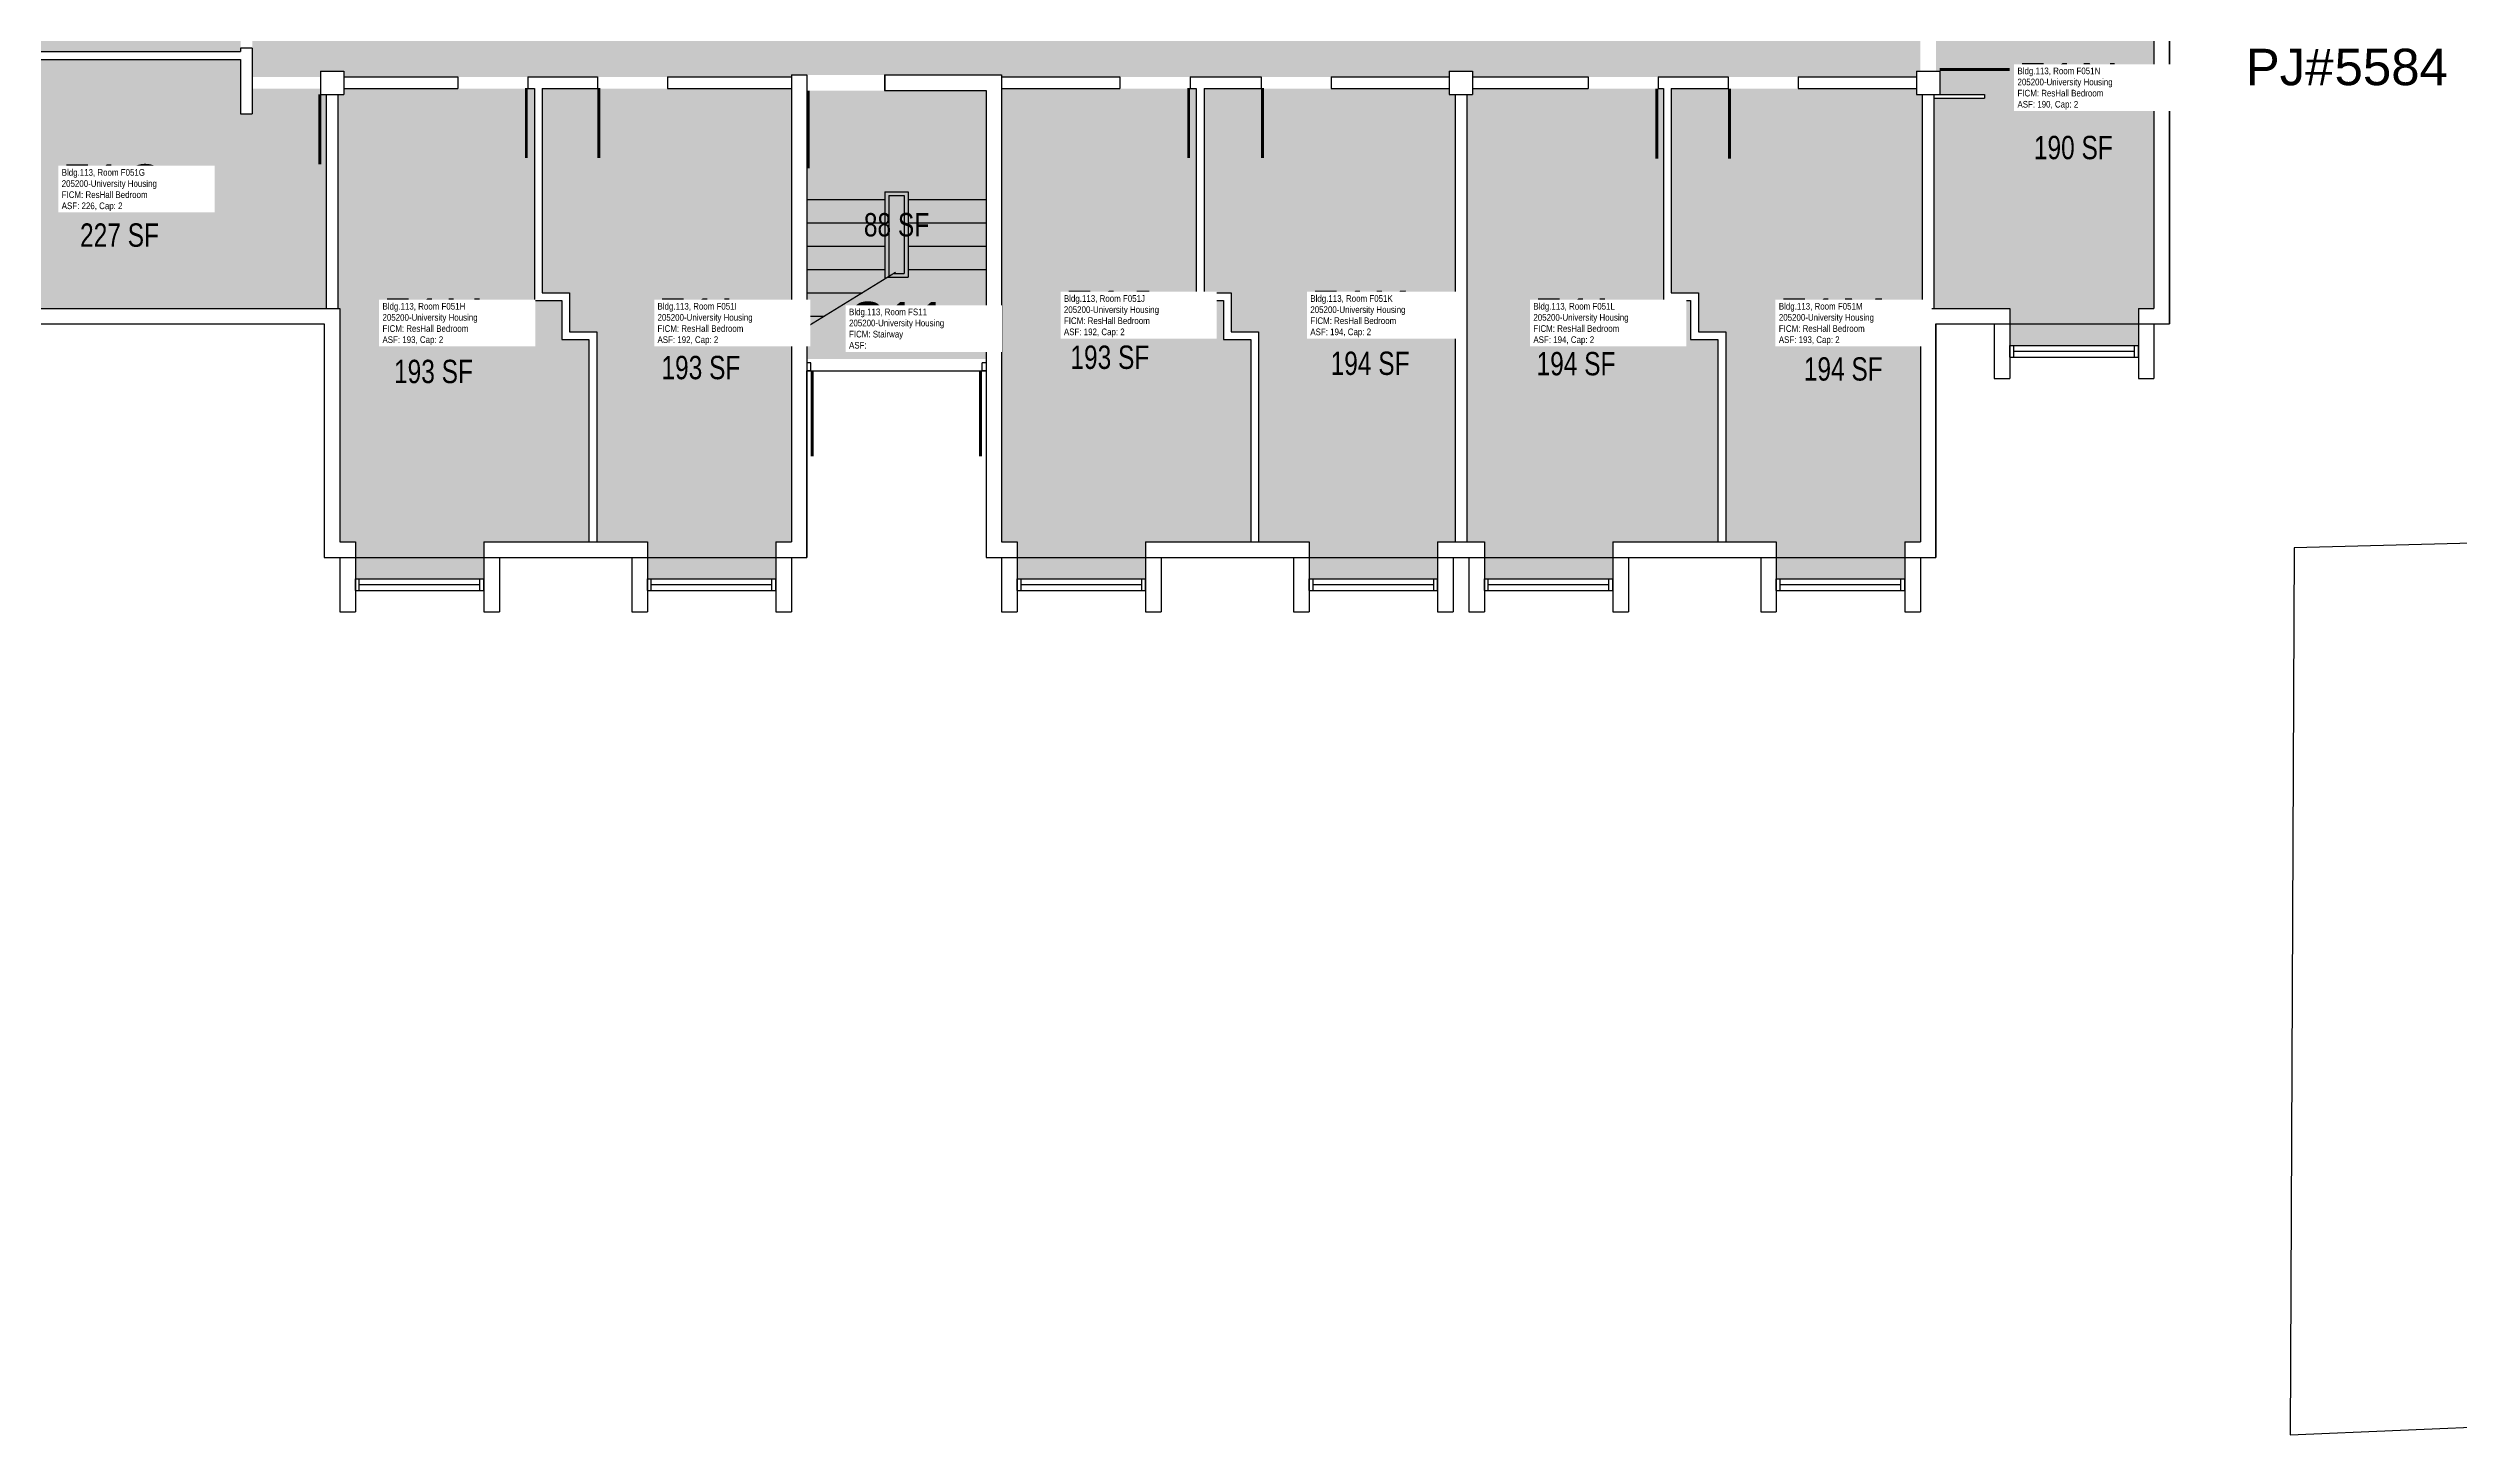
# Model space of a CAD drawing. Header units: inches. Extents: x -168 to 3268, y -1228 to 4808.
# Drawn here: x 814 to 2053, y -455 to 258 of the extents above; entities that cross this region are included whole.
import ezdxf
from ezdxf.enums import TextEntityAlignment as Align

# ---------------------------------------------------------------- set-up
doc = ezdxf.new("R2010")
doc.units = ezdxf.units.IN
doc.header["$LTSCALE"] = 100
doc.header["$MEASUREMENT"] = 0
doc.layers.get('0').update_dxf_attribs({"linetype": 'CONTINUOUS'})
for name, color, linetype in [('A-DOOR', 2, 'CONTINUOUS'), ('A-FLOR', 3, 'CONTINUOUS'), ('A-GLAZ', 1, 'CONTINUOUS'), ('A-IDEN-RNUM', 7, 'CONTINUOUS'), ('A-IDEN-SNUM', 4, 'CONTINUOUS'), ('A-IDEN-VNUM', 4, 'CONTINUOUS'), ('A-SITE', 3, 'CONTINUOUS'), ('A-WALL', 5, 'CONTINUOUS'), ('AREA-TEXT', 3, 'CONTINUOUS'), ('Rooms-Category-Color', 7, 'CONTINUOUS'), ('Rooms-College-Color', 7, 'CONTINUOUS'), ('Rooms-Department-Color', 7, 'CONTINUOUS'), ('Rooms-Division-Color', 7, 'CONTINUOUS'), ('Rooms-Information', 7, 'CONTINUOUS')]:
    doc.layers.add(name, color=color, linetype=linetype)
doc.layers.add('A-REV', color=1, linetype='CONTINUOUS', true_color=0xff0000)
doc.styles.add('Arial', font='arial.ttf')
doc.styles.add('CP_AREA', font='arial.ttf', dxfattribs={"height": 15})
doc.styles.add('CP_ROOMVNUMBER', font='arial.ttf', dxfattribs={"width": 0.85, "height": 0.075})
doc.styles.add('ROOMSNUMBER', font='TXT.SHX', dxfattribs={"height": 1})

# ---------------------------------------------------------------- blocks, each defined once
blk = doc.blocks.new('ProjectRev')
at = {"transparency": 16777216}
blk.add_lwpolyline([(0, 0.122), (-0.1221, -0.0895), (0.1221, -0.0895)], close=True, dxfattribs=at)
at = {"transparency": 16777216, "insert": (-0.1798, -0.1151), "char_height": 0.0625, "width": 0.24749, "attachment_point": 1, "style": 'Arial'}
blk.add_mtext('PJ#', dxfattribs=at)
at = {"transparency": 16777216, "style": 'Arial', "width": 0.75}
blk.add_attdef('YEAR', text='', height=2.5, dxfattribs=at).set_placement((0, 0), align=Align.MIDDLE_CENTER)
at = {"transparency": 16777216, "style": 'Arial'}
blk.add_attdef('PROJECT', text='', height=2.5, dxfattribs=at).set_placement((-0.0276, -0.1151), align=Align.TOP_LEFT)

msp = doc.modelspace()

# ---------------------------------------------------------------- hatches: boundary and pattern name
at = {"layer": 'Rooms-Category-Color', "true_color": 0x728ef3}
for points in [[(1348, 287), (1419, 287), (1419, 339), (1461, 339), (1461, 287.1), (1543, 287.3), (1543, 433.3), (1390, 433.3), (1358, 433.3), (1348, 433.3), (1348, 477), (1377, 477), (1436, 477), (1436, 476), (1496, 476), (1536, 476), (1544, 476), (1544, 477), (1544, 483), (1544, 537), (1776, 537), (1776, 475.9), (1776, 435.9), (1776, 282), (1776, 246), (1774, 246), (1774, 243), (1713.2, 243), (1677.2, 243), (1641.3, 243), (1546, 243), (1546, 246), (1534, 246), (1534, 243), (1473.3, 243), (1437.3, 243), (1348, 243), (1437.3, 243), (1348, 243)], [(1348, 243), (1304, 243), (1304, 244), (1244, 244), (1204, 244), (1196, 244), (1196, 243), (1132.4, 243), (1096.4, 243), (1060.6, 243), (1096.4, 243), (1060.6, 243), (1024.6, 243), (966, 243), (966, 246), (954, 246), (954, 243), (919, 243), (919, 257.8), (919, 293.8), (919, 297), (963, 297), (963, 323), (963, 353), (963, 354), (966, 354), (966, 366), (963, 366), (963, 436), (963, 472), (963, 474), (966, 474), (966, 477), (1028.2, 477), (1064.2, 477), (1100, 477), (1064.2, 477), (1100, 477), (1136, 477), (1194, 477), (1194, 474), (1206, 474), (1206, 477), (1266.7, 477), (1302.7, 477), (1348, 477), (1348, 433.3), (1309, 433), (1309, 387), (1267, 387), (1267, 433.3), (1161, 433), (1161, 287), (1348, 287)], [(913, 357), (913, 293.8), (913, 257.8), (913, 256), (805, 256), (805, 242), (785, 242), (785, 228), (680, 228), (680, 282), (661, 282), (661, 348), (680, 348), (680, 356), (844, 356), (844, 357)], [(1888, 124), (1896, 124), (1896, 357), (1786, 357), (1784, 357), (1784, 282), (1784, 246), (1786, 246), (1786, 234), (1809, 234), (1809, 232), (1783, 232), (1783, 124), (1822, 124), (1822, 105), (1888, 105)], [(913, 224), (919, 224), (919, 237), (954, 237), (954, 234), (957, 234), (957, 124), (754, 124), (754, 105), (688, 105), (688, 124), (680, 124), (680, 224), (789, 224), (789, 238), (809, 238), (809, 252), (913, 252)], [(1064, 128), (1078, 128), (1078, 108), (1092, 108), (1092, 4), (1038, 4), (1038, -15), (972, -15), (972, 4), (964, 4), (964, 124), (963, 124), (963, 234), (966, 234), (966, 237), (1024.6, 237), (1060.6, 237), (1064, 237)], [(1122, 4), (1096, 4), (1096, 112), (1082, 112), (1082, 132), (1068, 132), (1068, 237), (1096.4, 237), (1068, 237), (1096.4, 237), (1132.4, 237), (1196, 237), (1196, 4), (1188, 4), (1188, -15), (1122, -15)], [(1378, 4), (1378, -15), (1312, -15), (1312, 4), (1304, 4), (1304, 237), (1364.8, 237), (1400.8, 237), (1404, 237), (1404, 128), (1418, 128), (1418, 108), (1432, 108), (1432, 4)], [(1462, -15), (1528, -15), (1528, 4), (1537, 4), (1537, 234), (1534, 234), (1534, 237), (1473.3, 237), (1437.3, 237), (1408, 237), (1408, 132), (1422, 132), (1422, 112), (1436, 112), (1436, 4), (1462, 4)], [(1552, 4), (1543, 4), (1543, 234), (1546, 234), (1546, 237), (1641.3, 237), (1644, 237), (1644, 128), (1658, 128), (1658, 108), (1672, 108), (1672, 4), (1618, 4), (1618, -15), (1552, -15)], [(1648, 237), (1648, 132), (1662, 132), (1662, 112), (1676, 112), (1676, 4), (1702, 4), (1702, -15), (1768, -15), (1768, 4), (1776, 4), (1776, 124), (1777, 124), (1777, 234), (1774, 234), (1774, 237), (1713.2, 237), (1677.2, 237), (1648, 237), (1677.2, 237)]]:
    msp.add_hatch(color=171, dxfattribs=at).paths.add_polyline_path(points)
at = {"layer": 'Rooms-Category-Color', "true_color": 0xadadad}
msp.add_hatch(color=253, dxfattribs=at).paths.add_polyline_path([(1296, 236), (1296, 98), (1204, 98), (1204, 236), (1244, 236)])
at = {"layer": 'Rooms-College-Color', "true_color": 0xadadad}
for points in [[(1348, 287), (1419, 287), (1419, 339), (1461, 339), (1461, 287.1), (1543, 287.3), (1543, 433.3), (1390, 433.3), (1358, 433.3), (1348, 433.3), (1348, 477), (1377, 477), (1436, 477), (1436, 476), (1496, 476), (1536, 476), (1544, 476), (1544, 477), (1544, 483), (1544, 537), (1776, 537), (1776, 475.9), (1776, 435.9), (1776, 282), (1776, 246), (1774, 246), (1774, 243), (1713.2, 243), (1677.2, 243), (1641.3, 243), (1546, 243), (1546, 246), (1534, 246), (1534, 243), (1473.3, 243), (1437.3, 243), (1348, 243), (1437.3, 243), (1348, 243)], [(1348, 243), (1304, 243), (1304, 244), (1244, 244), (1204, 244), (1196, 244), (1196, 243), (1132.4, 243), (1096.4, 243), (1060.6, 243), (1096.4, 243), (1060.6, 243), (1024.6, 243), (966, 243), (966, 246), (954, 246), (954, 243), (919, 243), (919, 257.8), (919, 293.8), (919, 297), (963, 297), (963, 323), (963, 353), (963, 354), (966, 354), (966, 366), (963, 366), (963, 436), (963, 472), (963, 474), (966, 474), (966, 477), (1028.2, 477), (1064.2, 477), (1100, 477), (1064.2, 477), (1100, 477), (1136, 477), (1194, 477), (1194, 474), (1206, 474), (1206, 477), (1266.7, 477), (1302.7, 477), (1348, 477), (1348, 433.3), (1309, 433), (1309, 387), (1267, 387), (1267, 433.3), (1161, 433), (1161, 287), (1348, 287)], [(913, 357), (913, 293.8), (913, 257.8), (913, 256), (805, 256), (805, 242), (785, 242), (785, 228), (680, 228), (680, 282), (661, 282), (661, 348), (680, 348), (680, 356), (844, 356), (844, 357)], [(1888, 124), (1896, 124), (1896, 357), (1786, 357), (1784, 357), (1784, 282), (1784, 246), (1786, 246), (1786, 234), (1809, 234), (1809, 232), (1783, 232), (1783, 124), (1822, 124), (1822, 105), (1888, 105)], [(913, 224), (919, 224), (919, 237), (954, 237), (954, 234), (957, 234), (957, 124), (754, 124), (754, 105), (688, 105), (688, 124), (680, 124), (680, 224), (789, 224), (789, 238), (809, 238), (809, 252), (913, 252)], [(1064, 128), (1078, 128), (1078, 108), (1092, 108), (1092, 4), (1038, 4), (1038, -15), (972, -15), (972, 4), (964, 4), (964, 124), (963, 124), (963, 234), (966, 234), (966, 237), (1024.6, 237), (1060.6, 237), (1064, 237)], [(1122, 4), (1096, 4), (1096, 112), (1082, 112), (1082, 132), (1068, 132), (1068, 237), (1096.4, 237), (1068, 237), (1096.4, 237), (1132.4, 237), (1196, 237), (1196, 4), (1188, 4), (1188, -15), (1122, -15)], [(1296, 236), (1296, 98), (1204, 98), (1204, 236), (1244, 236)], [(1378, 4), (1378, -15), (1312, -15), (1312, 4), (1304, 4), (1304, 237), (1364.8, 237), (1400.8, 237), (1404, 237), (1404, 128), (1418, 128), (1418, 108), (1432, 108), (1432, 4)], [(1462, -15), (1528, -15), (1528, 4), (1537, 4), (1537, 234), (1534, 234), (1534, 237), (1473.3, 237), (1437.3, 237), (1408, 237), (1408, 132), (1422, 132), (1422, 112), (1436, 112), (1436, 4), (1462, 4)], [(1552, 4), (1543, 4), (1543, 234), (1546, 234), (1546, 237), (1641.3, 237), (1644, 237), (1644, 128), (1658, 128), (1658, 108), (1672, 108), (1672, 4), (1618, 4), (1618, -15), (1552, -15)], [(1648, 237), (1648, 132), (1662, 132), (1662, 112), (1676, 112), (1676, 4), (1702, 4), (1702, -15), (1768, -15), (1768, 4), (1776, 4), (1776, 124), (1777, 124), (1777, 234), (1774, 234), (1774, 237), (1713.2, 237), (1677.2, 237), (1648, 237), (1677.2, 237)]]:
    msp.add_hatch(color=253, dxfattribs=at).paths.add_polyline_path(points)
at = {"layer": 'Rooms-Department-Color', "true_color": 0x604aed}
for points in [[(1348, 287), (1419, 287), (1419, 339), (1461, 339), (1461, 287.1), (1543, 287.3), (1543, 433.3), (1390, 433.3), (1358, 433.3), (1348, 433.3), (1348, 477), (1377, 477), (1436, 477), (1436, 476), (1496, 476), (1536, 476), (1544, 476), (1544, 477), (1544, 483), (1544, 537), (1776, 537), (1776, 475.9), (1776, 435.9), (1776, 282), (1776, 246), (1774, 246), (1774, 243), (1713.2, 243), (1677.2, 243), (1641.3, 243), (1546, 243), (1546, 246), (1534, 246), (1534, 243), (1473.3, 243), (1437.3, 243), (1348, 243), (1437.3, 243), (1348, 243)], [(1348, 243), (1304, 243), (1304, 244), (1244, 244), (1204, 244), (1196, 244), (1196, 243), (1132.4, 243), (1096.4, 243), (1060.6, 243), (1096.4, 243), (1060.6, 243), (1024.6, 243), (966, 243), (966, 246), (954, 246), (954, 243), (919, 243), (919, 257.8), (919, 293.8), (919, 297), (963, 297), (963, 323), (963, 353), (963, 354), (966, 354), (966, 366), (963, 366), (963, 436), (963, 472), (963, 474), (966, 474), (966, 477), (1028.2, 477), (1064.2, 477), (1100, 477), (1064.2, 477), (1100, 477), (1136, 477), (1194, 477), (1194, 474), (1206, 474), (1206, 477), (1266.7, 477), (1302.7, 477), (1348, 477), (1348, 433.3), (1309, 433), (1309, 387), (1267, 387), (1267, 433.3), (1161, 433), (1161, 287), (1348, 287)], [(913, 357), (913, 293.8), (913, 257.8), (913, 256), (805, 256), (805, 242), (785, 242), (785, 228), (680, 228), (680, 282), (661, 282), (661, 348), (680, 348), (680, 356), (844, 356), (844, 357)], [(1888, 124), (1896, 124), (1896, 357), (1786, 357), (1784, 357), (1784, 282), (1784, 246), (1786, 246), (1786, 234), (1809, 234), (1809, 232), (1783, 232), (1783, 124), (1822, 124), (1822, 105), (1888, 105)], [(913, 224), (919, 224), (919, 237), (954, 237), (954, 234), (957, 234), (957, 124), (754, 124), (754, 105), (688, 105), (688, 124), (680, 124), (680, 224), (789, 224), (789, 238), (809, 238), (809, 252), (913, 252)], [(1064, 128), (1078, 128), (1078, 108), (1092, 108), (1092, 4), (1038, 4), (1038, -15), (972, -15), (972, 4), (964, 4), (964, 124), (963, 124), (963, 234), (966, 234), (966, 237), (1024.6, 237), (1060.6, 237), (1064, 237)], [(1122, 4), (1096, 4), (1096, 112), (1082, 112), (1082, 132), (1068, 132), (1068, 237), (1096.4, 237), (1068, 237), (1096.4, 237), (1132.4, 237), (1196, 237), (1196, 4), (1188, 4), (1188, -15), (1122, -15)], [(1378, 4), (1378, -15), (1312, -15), (1312, 4), (1304, 4), (1304, 237), (1364.8, 237), (1400.8, 237), (1404, 237), (1404, 128), (1418, 128), (1418, 108), (1432, 108), (1432, 4)], [(1462, -15), (1528, -15), (1528, 4), (1537, 4), (1537, 234), (1534, 234), (1534, 237), (1473.3, 237), (1437.3, 237), (1408, 237), (1408, 132), (1422, 132), (1422, 112), (1436, 112), (1436, 4), (1462, 4)], [(1552, 4), (1543, 4), (1543, 234), (1546, 234), (1546, 237), (1641.3, 237), (1644, 237), (1644, 128), (1658, 128), (1658, 108), (1672, 108), (1672, 4), (1618, 4), (1618, -15), (1552, -15)], [(1648, 237), (1648, 132), (1662, 132), (1662, 112), (1676, 112), (1676, 4), (1702, 4), (1702, -15), (1768, -15), (1768, 4), (1776, 4), (1776, 124), (1777, 124), (1777, 234), (1774, 234), (1774, 237), (1713.2, 237), (1677.2, 237), (1648, 237), (1677.2, 237)]]:
    msp.add_hatch(color=173, dxfattribs=at).paths.add_polyline_path(points)
at = {"layer": 'Rooms-Department-Color', "true_color": 0xacacac}
msp.add_hatch(color=253, dxfattribs=at).paths.add_polyline_path([(1296, 236), (1296, 98), (1204, 98), (1204, 236), (1244, 236)])
at = {"layer": 'Rooms-Division-Color', "true_color": 0x604aed}
for points in [[(1348, 287), (1419, 287), (1419, 339), (1461, 339), (1461, 287.1), (1543, 287.3), (1543, 433.3), (1390, 433.3), (1358, 433.3), (1348, 433.3), (1348, 477), (1377, 477), (1436, 477), (1436, 476), (1496, 476), (1536, 476), (1544, 476), (1544, 477), (1544, 483), (1544, 537), (1776, 537), (1776, 475.9), (1776, 435.9), (1776, 282), (1776, 246), (1774, 246), (1774, 243), (1713.2, 243), (1677.2, 243), (1641.3, 243), (1546, 243), (1546, 246), (1534, 246), (1534, 243), (1473.3, 243), (1437.3, 243), (1348, 243), (1437.3, 243), (1348, 243)], [(1348, 243), (1304, 243), (1304, 244), (1244, 244), (1204, 244), (1196, 244), (1196, 243), (1132.4, 243), (1096.4, 243), (1060.6, 243), (1096.4, 243), (1060.6, 243), (1024.6, 243), (966, 243), (966, 246), (954, 246), (954, 243), (919, 243), (919, 257.8), (919, 293.8), (919, 297), (963, 297), (963, 323), (963, 353), (963, 354), (966, 354), (966, 366), (963, 366), (963, 436), (963, 472), (963, 474), (966, 474), (966, 477), (1028.2, 477), (1064.2, 477), (1100, 477), (1064.2, 477), (1100, 477), (1136, 477), (1194, 477), (1194, 474), (1206, 474), (1206, 477), (1266.7, 477), (1302.7, 477), (1348, 477), (1348, 433.3), (1309, 433), (1309, 387), (1267, 387), (1267, 433.3), (1161, 433), (1161, 287), (1348, 287)], [(913, 357), (913, 293.8), (913, 257.8), (913, 256), (805, 256), (805, 242), (785, 242), (785, 228), (680, 228), (680, 282), (661, 282), (661, 348), (680, 348), (680, 356), (844, 356), (844, 357)], [(1888, 124), (1896, 124), (1896, 357), (1786, 357), (1784, 357), (1784, 282), (1784, 246), (1786, 246), (1786, 234), (1809, 234), (1809, 232), (1783, 232), (1783, 124), (1822, 124), (1822, 105), (1888, 105)], [(913, 224), (919, 224), (919, 237), (954, 237), (954, 234), (957, 234), (957, 124), (754, 124), (754, 105), (688, 105), (688, 124), (680, 124), (680, 224), (789, 224), (789, 238), (809, 238), (809, 252), (913, 252)], [(1064, 128), (1078, 128), (1078, 108), (1092, 108), (1092, 4), (1038, 4), (1038, -15), (972, -15), (972, 4), (964, 4), (964, 124), (963, 124), (963, 234), (966, 234), (966, 237), (1024.6, 237), (1060.6, 237), (1064, 237)], [(1122, 4), (1096, 4), (1096, 112), (1082, 112), (1082, 132), (1068, 132), (1068, 237), (1096.4, 237), (1068, 237), (1096.4, 237), (1132.4, 237), (1196, 237), (1196, 4), (1188, 4), (1188, -15), (1122, -15)], [(1378, 4), (1378, -15), (1312, -15), (1312, 4), (1304, 4), (1304, 237), (1364.8, 237), (1400.8, 237), (1404, 237), (1404, 128), (1418, 128), (1418, 108), (1432, 108), (1432, 4)], [(1462, -15), (1528, -15), (1528, 4), (1537, 4), (1537, 234), (1534, 234), (1534, 237), (1473.3, 237), (1437.3, 237), (1408, 237), (1408, 132), (1422, 132), (1422, 112), (1436, 112), (1436, 4), (1462, 4)], [(1552, 4), (1543, 4), (1543, 234), (1546, 234), (1546, 237), (1641.3, 237), (1644, 237), (1644, 128), (1658, 128), (1658, 108), (1672, 108), (1672, 4), (1618, 4), (1618, -15), (1552, -15)], [(1648, 237), (1648, 132), (1662, 132), (1662, 112), (1676, 112), (1676, 4), (1702, 4), (1702, -15), (1768, -15), (1768, 4), (1776, 4), (1776, 124), (1777, 124), (1777, 234), (1774, 234), (1774, 237), (1713.2, 237), (1677.2, 237), (1648, 237), (1677.2, 237)]]:
    msp.add_hatch(color=173, dxfattribs=at).paths.add_polyline_path(points)
at = {"layer": 'Rooms-Division-Color', "true_color": 0xadadad}
msp.add_hatch(color=253, dxfattribs=at).paths.add_polyline_path([(1296, 236), (1296, 98), (1204, 98), (1204, 236), (1244, 236)])

# ---------------------------------------------------------------- linework, layer by layer
msp.add_lwpolyline([(1296, 92), (1296, -4), (1784, -4), (1784, 116), (1904, 116), (1904, 356), (2024, 356), (2024, 604), (1776, 604), (1776, 539), (1544, 539), (1544, 628), (1444, 628), (1444, 724), (956, 724), (956, 604), (836, 604), (836, 364), (672, 364), (672, 116), (956, 116), (956, -4), (1204, -4), (1204, 92)], close=True)
at = {"layer": 'A-DOOR'}
for points in [[(1785.9, 246.8, 1.5, 1.5, 0), (1821.9, 246.8, 0, 0, 0), (1821.9, 247.5, 0, 0, 0.414214), (1784.4, 282, 0, 0, 0.414214)], [(953.7, 234.1, 1.5, 1.5, 0), (953.7, 198.1, 0, 0, 0), (952.9, 198.1, 0, 0, -0.414214), (918.4, 235.6, 0, 0, -0.414214)], [(1059.8, 237.3, 1.5, 1.5, 0), (1059.8, 201.3, 0, 0, 0), (1059.1, 201.3, 0, 0, -0.414214), (1024.6, 238.8, 0, 0, -0.414214)], [(1097.1, 237.3, 1.5, 1.5, 0), (1097.1, 201.3, 0, 0, 0), (1097.9, 201.3, 0, 0, 0.414214), (1132.4, 238.8, 0, 0, 0.414214)], [(1204.6, 236, 1.5, 1.5, 0), (1204.6, 196, 0, 0, 0), (1205.4, 196, 0, 0, 0.414214), (1243.9, 237.5, 0, 0, 0.414214)], [(1400.1, 237.3, 1.5, 1.5, 0), (1400.1, 201.3, 0, 0, 0), (1399.3, 201.3, 0, 0, -0.414214), (1364.8, 238.8, 0, 0, -0.414214)], [(1438, 237.3, 1.5, 1.5, 0), (1438, 201.3, 0, 0, 0), (1438.8, 201.3, 0, 0, 0.414214), (1473.3, 238.8, 0, 0, 0.414214)], [(1640.6, 237, 1.5, 1.5, 0), (1640.6, 201, 0, 0, 0), (1639.8, 201, 0, 0, -0.414214), (1605.3, 238.5, 0, 0, -0.414214)], [(1677.9, 237, 1.5, 1.5, 0), (1677.9, 201, 0, 0, 0), (1678.7, 201, 0, 0, 0.414214), (1713.2, 238.5, 0, 0, 0.414214)], [(1206.7, 92, 1.5, 1.5, 0), (1206.7, 48, 0, 0, 0), (1206, 48, 0, 0, 0.414214), (1250, 92, 0, 0, 0.414214)], [(1293.2, 92, 1.5, 1.5, 0), (1293.2, 48, 0, 0, 0), (1294, 48, 0, 0, -0.414214), (1250, 92, 0, 0, -0.414214)]]:
    msp.add_lwpolyline(points, format="xyseb", dxfattribs=at)
at = {"layer": 'A-FLOR'}
for p, q in [((1204, 180), (1244, 180)), ((1256, 180), (1296, 180)), ((1204, 168), (1244, 168)), ((1256, 168), (1296, 168)), ((1204, 156), (1244, 156)), ((1256, 156), (1296, 156)), ((1249.5, 142.4), (1202.7, 113.7)), ((1204, 144), (1244, 144)), ((1256, 144), (1296, 144)), ((1204, 132), (1232.5, 132)), ((1204, 120), (1213, 120))]:
    msp.add_line(p, q, dxfattribs=at)
at = {"layer": 'A-GLAZ'}
for p, q in [((1824, 105), (1886, 105)), ((1824, 102), (1886, 102)), ((1824, 99), (1886, 99)), ((974, -15), (1036, -15)), ((974, -18), (1036, -18)), ((974, -21), (1036, -21)), ((1124, -15), (1186, -15)), ((1124, -18), (1186, -18)), ((1124, -21), (1186, -21)), ((1314, -15), (1376, -15)), ((1314, -18), (1376, -18)), ((1314, -21), (1376, -21)), ((1464, -15), (1526, -15)), ((1464, -18), (1526, -18)), ((1464, -21), (1526, -21)), ((1554, -15), (1616, -15)), ((1554, -18), (1616, -18)), ((1554, -21), (1616, -21)), ((1704, -15), (1766, -15)), ((1704, -18), (1766, -18)), ((1704, -21), (1766, -21))]:
    msp.add_line(p, q, dxfattribs=at)
at = {"layer": 'A-SITE'}
for p, q in [((1968, 1), (1966, -455)), ((2082, 4), (1968, 1)), ((1966, -455), (2084, -450))]:
    msp.add_line(p, q, dxfattribs=at)
at = {"layer": 'A-WALL'}
for p, q in [((1896, 364), (1896, 124)), ((1904, 356), (1904, 116)), ((805, 256), (913, 256)), ((809, 252), (913, 252)), ((913, 257.8), (913, 256)), ((919, 257.8), (913, 257.8)), ((913, 252), (913, 224)), ((919, 257.8), (919, 224)), ((954, 246), (966, 246)), ((954, 246), (954, 234)), ((966, 246), (966, 234)), ((966, 243), (1024.6, 243)), ((966, 237), (1024.6, 237)), ((1024.6, 243), (1024.6, 237)), ((1060.6, 243), (1060.6, 237)), ((1060.6, 243), (1096.4, 243)), ((1060.6, 237), (1064, 237)), ((1064, 237), (1064, 128)), ((1068, 237), (1068, 132)), ((1068, 237), (1096.4, 237)), ((1096.4, 243), (1096.4, 237)), ((1132.4, 243), (1196, 243)), ((1132.4, 243), (1132.4, 237)), ((1132.4, 237), (1196, 237)), ((1196, 244), (1196, 4)), ((1196, 244), (1204, 244)), ((1203.9, 244), (1203.9, 226)), ((1204, 244), (1204, -4)), ((1243.9, 244), (1304, 244)), ((1243.9, 244), (1243.9, 236)), ((1243.9, 236), (1296, 236)), ((1244, 244), (1244, 236)), ((1296, 236), (1296, -4)), ((1304, 244), (1304, 4)), ((1304, 243), (1364.8, 243)), ((1304, 237), (1364.8, 237)), ((1364.8, 243), (1364.8, 237)), ((1400.8, 243), (1437.3, 243)), ((1400.8, 243), (1400.8, 237)), ((1400.8, 237), (1404, 237)), ((1404, 237), (1404, 128)), ((1408, 237), (1408, 132)), ((1408, 237), (1437.3, 237)), ((1437.3, 243), (1437.3, 237)), ((1473.3, 243), (1534, 243)), ((1473.3, 243), (1473.3, 237)), ((1473.3, 237), (1534, 237)), ((1534, 246), (1546, 246)), ((1534, 246), (1534, 234)), ((1546, 246), (1546, 234)), ((1546, 243), (1605.3, 243)), ((1546, 237), (1605.3, 237)), ((1605.3, 243), (1605.3, 237)), ((1641.3, 243), (1677.2, 243)), ((1641.3, 243), (1641.3, 237)), ((1641.3, 237), (1644, 237)), ((1644, 237), (1644, 128)), ((1648, 237), (1677.2, 237)), ((1648, 237), (1648, 132)), ((1677.2, 243), (1677.2, 237)), ((1713.2, 243), (1774, 243)), ((1713.2, 243), (1713.2, 237)), ((1713.2, 237), (1774, 237)), ((1774, 246), (1774, 234)), ((1774, 246), (1786, 246)), ((1774, 246), (1786, 246)), ((1786, 246), (1786, 234)), ((913, 224), (919, 224)), ((954, 234), (966, 234)), ((957, 234), (957, 124)), ((963, 234), (963, 124)), ((1534, 234), (1546, 234)), ((1537, 234), (1537, 4)), ((1543, 234), (1543, 4)), ((1774, 234), (1786, 234)), ((1777, 234), (1777, 124)), ((1783, 234), (1783, 124)), ((1783, 234), (1809, 234)), ((1783, 232), (1809, 232)), ((1809, 234), (1809, 232)), ((1244, 184), (1244, 139.1)), ((1244, 184), (1256, 184)), ((1246, 182), (1246, 140.3)), ((1246, 182), (1254, 182)), ((1254, 182), (1254, 142)), ((1256, 184), (1256, 140)), ((1245.5, 140), (1256, 140)), ((1248.8, 142), (1254, 142)), ((754, 124), (964, 124)), ((964, 124), (964, 4)), ((1064, 128), (1078, 128)), ((1068, 132), (1082, 132)), ((1078, 128), (1078, 108)), ((1082, 132), (1082, 112)), ((1404, 128), (1418, 128)), ((1408, 132), (1422, 132)), ((1418, 128), (1418, 108)), ((1422, 132), (1422, 112)), ((1644, 128), (1658, 128)), ((1648, 132), (1662, 132)), ((1658, 128), (1658, 108)), ((1662, 132), (1662, 112)), ((1776, 124), (1776, 4)), ((1776, 124), (1822, 124)), ((1822, 124), (1822, 88)), ((1888, 124), (1888, 88)), ((1888, 124), (1896, 124)), ((762, 116), (956, 116)), ((956, 116), (956, -4)), ((1082, 112), (1096, 112)), ((1096, 112), (1096, 4)), ((1422, 112), (1436, 112)), ((1436, 112), (1436, 4)), ((1662, 112), (1676, 112)), ((1676, 112), (1676, 4)), ((1784, 116), (1784, -4)), ((1784, 116), (1814, 116)), ((1814, 116), (1814, 88)), ((1896, 116), (1896, 88)), ((1896, 116), (1904, 116)), ((1078, 108), (1092, 108)), ((1092, 108), (1092, 4)), ((1418, 108), (1432, 108)), ((1432, 108), (1432, 4)), ((1658, 108), (1672, 108)), ((1672, 108), (1672, 4)), ((1822, 105), (1824, 105)), ((1822, 99), (1822, 105)), ((1824, 99), (1824, 105)), ((1886, 105), (1888, 105)), ((1886, 99), (1886, 105)), ((1888, 99), (1888, 105)), ((1206, 96), (1204, 96)), ((1206, 92), (1204, 92)), ((1206, 92), (1206, 96)), ((1294, 92), (1294, 96)), ((1296, 96), (1294, 96)), ((1296, 92), (1294, 92)), ((1814, 88), (1822, 88)), ((1822, 99), (1824, 99)), ((1886, 99), (1888, 99)), ((1888, 88), (1896, 88)), ((964, 4), (972, 4)), ((972, 4), (972, -32)), ((1038, 4), (1038, -32)), ((1038, 4), (1122, 4)), ((1122, 4), (1122, -32)), ((1188, 4), (1188, -32)), ((1188, 4), (1196, 4)), ((1304, 4), (1312, 4)), ((1312, 4), (1312, -32)), ((1378, 4), (1378, -32)), ((1378, 4), (1462, 4)), ((1462, 4), (1462, -32)), ((1528, 4), (1528, -32)), ((1528, 4), (1552, 4)), ((1552, 4), (1552, -32)), ((1618, 4), (1702, 4)), ((1618, 4), (1618, -32)), ((1702, 4), (1702, -32)), ((1768, 4), (1768, -32)), ((1768, 4), (1776, 4)), ((956, -4), (964, -4)), ((964, -4), (964, -32)), ((1046, -4), (1046, -32)), ((1046, -4), (1114, -4)), ((1114, -4), (1114, -32)), ((1196, -4), (1196, -32)), ((1196, -4), (1204, -4)), ((1296, -4), (1304, -4)), ((1304, -4), (1304, -32)), ((1386, -4), (1386, -32)), ((1386, -4), (1454, -4)), ((1454, -4), (1454, -32)), ((1536, -4), (1536, -32)), ((1536, -4), (1544, -4)), ((1544, -4), (1544, -32)), ((1626, -4), (1694, -4)), ((1626, -4), (1626, -32)), ((1694, -4), (1694, -32)), ((1776, -4), (1776, -32)), ((1776, -4), (1784, -4)), ((972, -21), (972, -15)), ((972, -15), (974, -15)), ((972, -21), (974, -21)), ((974, -21), (974, -15)), ((1036, -21), (1036, -15)), ((1036, -15), (1038, -15)), ((1036, -21), (1038, -21)), ((1038, -21), (1038, -15)), ((1122, -21), (1122, -15)), ((1122, -15), (1124, -15)), ((1122, -21), (1124, -21)), ((1124, -21), (1124, -15)), ((1186, -15), (1188, -15)), ((1186, -21), (1186, -15)), ((1186, -21), (1188, -21)), ((1188, -21), (1188, -15)), ((1312, -21), (1312, -15)), ((1312, -15), (1314, -15)), ((1312, -21), (1314, -21)), ((1314, -21), (1314, -15)), ((1376, -21), (1376, -15)), ((1376, -15), (1378, -15)), ((1376, -21), (1378, -21)), ((1378, -21), (1378, -15)), ((1462, -21), (1462, -15)), ((1462, -15), (1464, -15)), ((1462, -21), (1464, -21)), ((1464, -21), (1464, -15)), ((1526, -21), (1526, -15)), ((1526, -15), (1528, -15)), ((1526, -21), (1528, -21)), ((1528, -21), (1528, -15)), ((1552, -21), (1552, -15)), ((1552, -15), (1554, -15)), ((1552, -21), (1554, -21)), ((1554, -21), (1554, -15)), ((1616, -21), (1616, -15)), ((1616, -15), (1618, -15)), ((1616, -21), (1618, -21)), ((1618, -21), (1618, -15)), ((1702, -21), (1702, -15)), ((1702, -15), (1704, -15)), ((1702, -21), (1704, -21)), ((1704, -21), (1704, -15)), ((1766, -21), (1766, -15)), ((1766, -15), (1768, -15)), ((1766, -21), (1768, -21)), ((1768, -21), (1768, -15)), ((964, -32), (972, -32)), ((1038, -32), (1046, -32)), ((1114, -32), (1122, -32)), ((1188, -32), (1196, -32)), ((1304, -32), (1312, -32)), ((1378, -32), (1386, -32)), ((1454, -32), (1462, -32)), ((1528, -32), (1536, -32)), ((1544, -32), (1552, -32)), ((1618, -32), (1626, -32)), ((1694, -32), (1702, -32)), ((1768, -32), (1776, -32))]:
    msp.add_line(p, q, dxfattribs=at)

# ---------------------------------------------------------------- block references
at = {"layer": 'A-REV'}
ref = msp.add_blockref('ProjectRev', (1997.1, 292), dxfattribs=dict(at, xscale=300, yscale=300, zscale=300))
ref.add_attrib('YEAR', '2017', dxfattribs={"layer": '0', "transparency": 16777216, "height": 18.75, "style": 'Arial', "width": 0.75}).set_placement((1997.1, 281.2), align=Align.MIDDLE_CENTER)
ref.add_attrib('PROJECT', '5584', dxfattribs={"layer": '0', "transparency": 16777216, "height": 18.75, "style": 'Arial'}).set_placement((1988.8, 257.5), align=Align.TOP_LEFT)

# ---------------------------------------------------------------- texts
at = {"layer": 'A-IDEN-RNUM', "style": 'ROOMSNUMBER', "width": 0.85}
for s, p in [('0051-N0', (1852, 238)), ('0051-G0', (848, 186)), ('0051-H0', (1012, 117)), ('0051-I0', (1147, 117)), ('0051-J0', (1359, 121)), ('0051-K0', (1488, 121)), ('0051-L0', (1601, 117)), ('0051-M0', (1731, 117)), ('0S11-00', (1250.9, 110.4))]:
    msp.add_text(s, height=1, dxfattribs=at).set_placement(p, align=Align.MIDDLE)
at = {"layer": 'A-IDEN-SNUM', "style": 'ROOMSNUMBER', "width": 0.85}
for s, p in [('1130F051N0', (1852, 238)), ('1130F051G0', (848, 186)), ('1130F051H0', (1012, 117)), ('1130F051I0', (1147, 117)), ('1130F051J0', (1359, 121)), ('1130F051K0', (1488, 121)), ('1130F051L0', (1601, 117)), ('1130F051M0', (1731, 117)), ('1130FS1100', (1250.9, 110.4))]:
    msp.add_text(s, height=1, dxfattribs=at).set_placement(p, align=Align.MIDDLE)
at = {"layer": 'A-IDEN-VNUM', "style": 'CP_ROOMVNUMBER', "width": 0.85}
for s, p in [('51N', (1852, 238)), ('51G', (848, 186)), ('51H', (1012, 117)), ('51I', (1147, 117)), ('S11', (1250.9, 115.3)), ('51J', (1359, 121)), ('51K', (1488, 121)), ('51L', (1601, 117)), ('51M', (1731, 117))]:
    msp.add_text(s, height=24, dxfattribs=at).set_placement(p, align=Align.MIDDLE)
at = {"layer": 'AREA-TEXT', "style": 'CP_AREA', "width": 0.75}
for s, p in [('190 SF', (1854.6, 206.7)), ('227 SF', (850.8, 161.7)), ('88 SF', (1250, 167)), ('193 SF', (1149.5, 93.6)), ('193 SF', (1359.6, 98.9)), ('194 SF', (1493.3, 95.8)), ('194 SF', (1599.1, 95.6)), ('193 SF', (1012.1, 91.6)), ('194 SF', (1736.4, 92.9))]:
    msp.add_text(s, height=12, dxfattribs=at).set_placement(p, align=Align.MIDDLE_CENTER)

# ---------------------------------------------------------------- next in the draw order: texts
at = {"layer": 'Rooms-Information', "char_height": 3.429, "width": 76.8, "attachment_point": 7, "style": 'CP_ROOMVNUMBER', "bg_fill": 3, "box_fill_scale": 1.5, "bg_fill_color": 256, "bg_fill_true_color": 13158600, "bg_fill_transparency": 0}
for s, insert in [('Bldg.113, Room F051N^M^J205200-University Housing^M^JFICM: ResHall Bedroom^M^JASF: 190, Cap: 2', (1825.9, 226.2)), ('Bldg.113, Room F051G^M^J205200-University Housing^M^JFICM: ResHall Bedroom^M^JASF: 226, Cap: 2', (821.1, 174)), ('Bldg.113, Room F051H^M^J205200-University Housing^M^JFICM: ResHall Bedroom^M^JASF: 193, Cap: 2', (985.9, 105.2)), ('Bldg.113, Room F051I^M^J205200-University Housing^M^JFICM: ResHall Bedroom^M^JASF: 192, Cap: 2', (1127.2, 105.2)), ('Bldg.113, Room FS11^M^J205200-University Housing^M^JFICM: Stairway^M^JASF: ', (1225.6, 103.3)), ('Bldg.113, Room F051J^M^J205200-University Housing^M^JFICM: ResHall Bedroom^M^JASF: 192, Cap: 2', (1336, 109.2)), ('Bldg.113, Room F051K^M^J205200-University Housing^M^JFICM: ResHall Bedroom^M^JASF: 194, Cap: 2', (1462.6, 109.2)), ('Bldg.113, Room F051L^M^J205200-University Housing^M^JFICM: ResHall Bedroom^M^JASF: 194, Cap: 2', (1577.2, 105.2)), ('Bldg.113, Room F051M^M^J205200-University Housing^M^JFICM: ResHall Bedroom^M^JASF: 193, Cap: 2', (1703.3, 105.2))]:
    msp.add_mtext(s, dxfattribs=dict(at, insert=insert))

doc.saveas('drawing.dxf')
